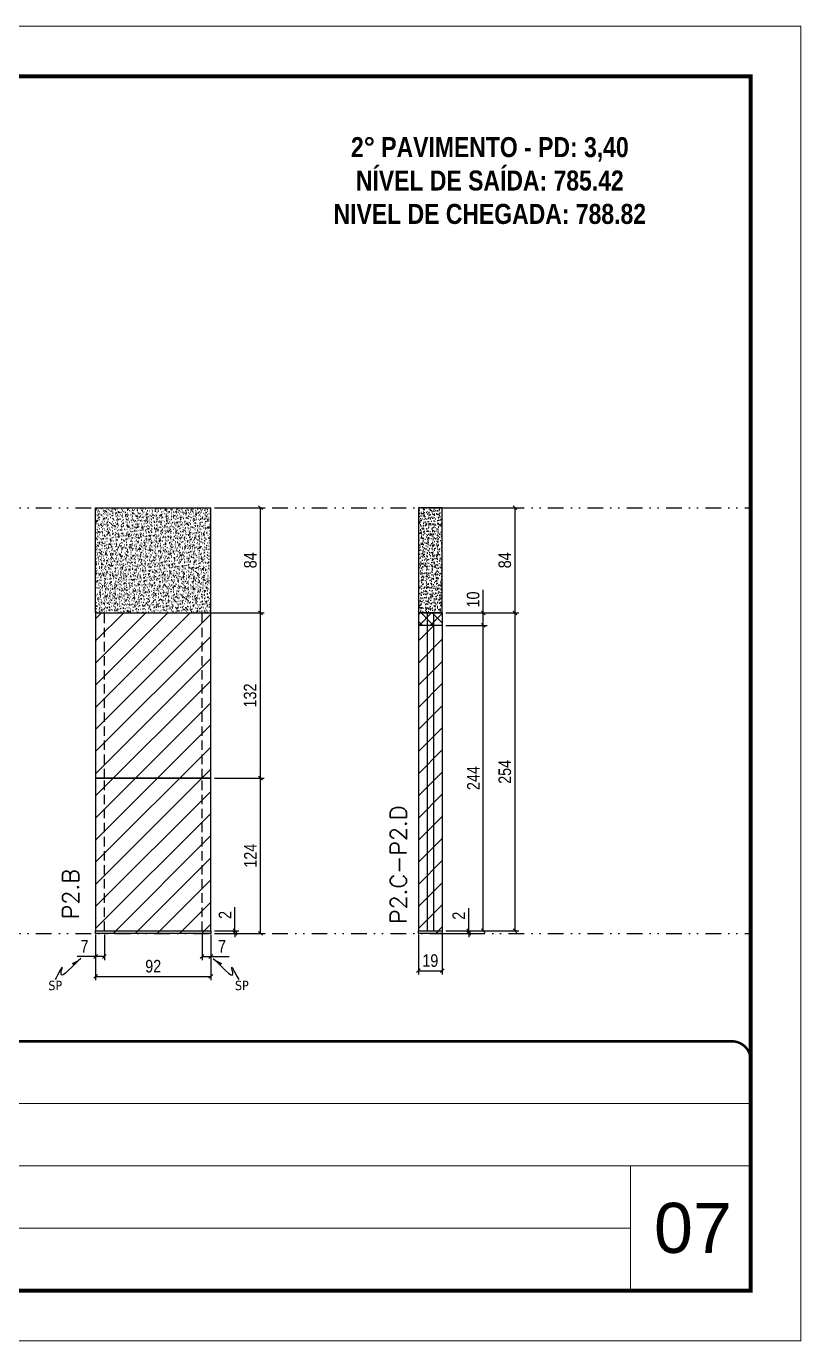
# Model space of a CAD drawing. Extents: x 2201 to 8455, y 252 to 7045.
# Drawn here: x 6251 to 6870, y 4846 to 5896 of the extents above; entities that cross this region are included whole.
import ezdxf

# ---------------------------------------------------------------- set-up
doc = ezdxf.new("R2010")
doc.units = 0
for name, pattern in [('CONTINUO', [0]), ('DASHED', [0.75, 0.5, -0.25]), ('DIVIDE2', [0.625, 0.25, -0.125, 0, -0.125, 0, -0.125]), ('HIDDEN', [0.375, 0.25, -0.125])]:
    doc.linetypes.add(name, pattern=pattern)
for name, color, linetype, lineweight in [('CARIMBO', 255, 'Continuous', 9), ('Folhas', 255, 'Continuous', 9), ('Hachura', 251, 'Continuous', 9), ('SARRAFO DE PRESSAO', 251, 'DASHED', 9), ('Texto Seção', 7, 'Continuous', 15)]:
    doc.layers.add(name, color=color, linetype=linetype, lineweight=lineweight)
for name, color, linetype in [('COTA', 241, 'Continuous'), ('NOMENCLATURA', 7, 'Continuous'), ('Nível', 160, 'Continuous'), ('Painéis', 200, 'Continuous'), ('SARR_2.2x7', 40, 'Continuous'), ('Sarrafo de Pressão', 42, 'HIDDEN'), ('texto', 7, 'Continuous')]:
    doc.layers.add(name, color=color, linetype=linetype)
doc.styles.add('ARIAL', font='arial.ttf')
doc.styles.add('COTA TECNICA', font='techl___.ttf', dxfattribs={"height": 10})
doc.styles.add('COTA TECNICA-50', font='techl___.ttf', dxfattribs={"height": 10})
doc.styles.add('REGUA-120', font='ROMANS.shx', dxfattribs={"height": 15})
doc.styles.add('ROMANC', font='techb___.ttf', dxfattribs={"height": 2.5})
doc.styles.get("Standard").update_dxf_attribs({"font": 'arial.ttf'})
doc.dimstyles.new('COTA PAINEL-50', dxfattribs={"dimtxt": 10, "dimasz": 3, "dimexe": 3, "dimexo": 3, "dimgap": 3, "dimtad": 1, "dimdec": 1, "dimzin": 12, "dimdsep": 46, "dimtxsty": 'COTA TECNICA-50', "dimblk1": 'OBLIQUE', "dimblk2": 'OBLIQUE', "dimsah": 1, "dimcen": 0.9, "dimclrd": 4, "dimclre": 4, "dimclrt": 240, "dimadec": 1, "dimazin": 3, "dimtfac": 1, "dimtdec": 1, "dimtmove": 0, "dimatfit": 3, "dimfxl": 1, "dimtolj": 1, "dimtzin": 12, "dimarcsym": 0})
doc.dimstyles.new('PAINEL', dxfattribs={"dimtxt": 10, "dimasz": 3, "dimexe": 3, "dimexo": 3, "dimgap": 3, "dimtad": 1, "dimdec": 1, "dimzin": 12, "dimdsep": 46, "dimtxsty": 'COTA TECNICA', "dimblk1": 'OBLIQUE', "dimblk2": 'OBLIQUE', "dimsah": 1, "dimcen": 0.9, "dimclrd": 4, "dimclre": 4, "dimclrt": 240, "dimadec": 1, "dimazin": 3, "dimtfac": 1, "dimtdec": 1, "dimtmove": 0, "dimatfit": 3, "dimfxl": 1, "dimtolj": 1, "dimtzin": 12, "dimarcsym": 0})
doc.dimstyles.get("Standard").update_dxf_attribs({"dimtxt": 0.18, "dimasz": 0.18, "dimexe": 0.18, "dimexo": 0.0625, "dimgap": 0.09, "dimtad": 0, "dimtih": 1, "dimtoh": 1, "dimdec": 4, "dimzin": 0, "dimdsep": 46, "dimtxsty": 'Standard', "dimcen": 0.09, "dimadec": 0, "dimazin": 0, "dimtfac": 1, "dimtdec": 4, "dimtofl": 0, "dimtmove": 0, "dimatfit": 3, "dimfxl": 1, "dimtolj": 1, "dimtzin": 0, "dimarcsym": 0})

# ---------------------------------------------------------------- blocks, each defined once
blk = doc.blocks.new('9999999999')
at = {"color": 30, "linetype": 'CONTINUO'}
for p, q in [((98564.6, 34379.6), (99584, 34379.6)), ((98564.6, 34329.8), (99488, 34329.8)), ((99584, 34329.8), (99488, 34329.8)), ((99488, 34329.8), (99488, 34230.2)), ((98564.6, 34280), (99488, 34280))]:
    blk.add_line(p, q, dxfattribs=at)
at = {"color": 30, "linetype": 'CONTINUO', "const_width": 2}
blk.add_lwpolyline([(99584, 34230.2), (99584, 34414.4, 0.414214), (99569, 34429.4), (98229, 34429.4, 0.414214), (98214, 34414.4), (98214, 34245.2, 0.414214), (98229, 34230.2), (99584, 34230.2)], format="xyb", dxfattribs=at)
at = {"layer": 'Folhas'}
blk.add_lwpolyline([(98139, 34190.2), (99624, 34190.2), (99624, 35240.2), (98139, 35240.2)], close=True, dxfattribs=at)
at = {"layer": 'Folhas', "color": 30, "const_width": 3}
blk.add_lwpolyline([(98214, 34230.2), (99584, 34230.2), (99584, 35200.2), (98214, 35200.2)], close=True, dxfattribs=at)
blk = doc.blocks.new('_Oblique')
at = {"color": 0, "linetype": 'ByBlock', "lineweight": -2}
blk.add_line((-0.5, -0.5), (0.5, 0.5), dxfattribs=at)
blk = doc.blocks.new('*D469')
at = {"layer": 'COTA', "color": 4, "lineweight": -2, "transparency": 16777216}
for p, q in [((6306.8, 5170.5), (6306.8, 5134.1)), ((6398.8, 5170.5), (6398.8, 5134.1)), ((6306.8, 5137.1), (6398.8, 5137.1))]:
    blk.add_line(p, q, dxfattribs=at)
at = {"layer": 'Defpoints', "color": 0, "transparency": 16777216}
for p in [(6306.8, 5173.5), (6398.8, 5173.5), (6398.8, 5137.1)]:
    blk.add_point(p, dxfattribs=at)
at = {"layer": 'COTA', "color": 4, "lineweight": -2, "transparency": 16777216, "xscale": 3, "yscale": 3, "zscale": 3, "rotation": 180}
blk.add_blockref('_Oblique', (6306.8, 5137.1), dxfattribs=at)
at = {"layer": 'COTA', "color": 4, "lineweight": -2, "transparency": 16777216, "xscale": 3, "yscale": 3, "zscale": 3}
blk.add_blockref('_Oblique', (6398.8, 5137.1), dxfattribs=at)
at = {"layer": 'COTA', "color": 240, "transparency": 16777216, "insert": (6352.8, 5145.2), "char_height": 10, "attachment_point": 5, "style": 'COTA TECNICA'}
blk.add_mtext('\\A1;92', dxfattribs=at)
blk = doc.blocks.new('*D470')
at = {"layer": 'COTA', "color": 4, "lineweight": -2, "transparency": 16777216}
for p, q in [((6306.8, 5168.5), (6306.8, 5150)), ((6313.8, 5170.5), (6313.8, 5150)), ((6306.8, 5153), (6292.1, 5153)), ((6313.8, 5153), (6306.8, 5153))]:
    blk.add_line(p, q, dxfattribs=at)
at = {"layer": 'Defpoints', "color": 0, "transparency": 16777216}
for p in [(6306.8, 5171.5), (6313.8, 5173.5), (6306.8, 5153)]:
    blk.add_point(p, dxfattribs=at)
at = {"layer": 'COTA', "color": 4, "lineweight": -2, "transparency": 16777216, "xscale": 3, "yscale": 3, "zscale": 3, "rotation": 180}
blk.add_blockref('_Oblique', (6306.8, 5153), dxfattribs=at)
at = {"layer": 'COTA', "color": 4, "lineweight": -2, "transparency": 16777216, "xscale": 3, "yscale": 3, "zscale": 3}
blk.add_blockref('_Oblique', (6313.8, 5153), dxfattribs=at)
at = {"layer": 'COTA', "color": 240, "transparency": 16777216, "insert": (6297.9, 5161.1), "char_height": 10, "attachment_point": 5, "style": 'COTA TECNICA-50'}
blk.add_mtext('\\A1;7', dxfattribs=at)
blk = doc.blocks.new('*D471')
at = {"layer": 'COTA', "color": 4, "lineweight": -2, "transparency": 16777216}
for p, q in [((6391.8, 5170.5), (6391.8, 5150)), ((6398.8, 5168.5), (6398.8, 5150)), ((6391.8, 5153), (6398.8, 5153)), ((6398.8, 5153), (6413.5, 5153))]:
    blk.add_line(p, q, dxfattribs=at)
at = {"layer": 'Defpoints', "color": 0, "transparency": 16777216}
for p in [(6391.8, 5173.5), (6398.8, 5171.5), (6398.8, 5153)]:
    blk.add_point(p, dxfattribs=at)
at = {"layer": 'COTA', "color": 4, "lineweight": -2, "transparency": 16777216, "xscale": 3, "yscale": 3, "zscale": 3, "rotation": 180}
blk.add_blockref('_Oblique', (6391.8, 5153), dxfattribs=at)
at = {"layer": 'COTA', "color": 4, "lineweight": -2, "transparency": 16777216, "xscale": 3, "yscale": 3, "zscale": 3}
blk.add_blockref('_Oblique', (6398.8, 5153), dxfattribs=at)
at = {"layer": 'COTA', "color": 240, "transparency": 16777216, "insert": (6407.7, 5161.1), "char_height": 10, "attachment_point": 5, "style": 'COTA TECNICA-50'}
blk.add_mtext('\\A1;7', dxfattribs=at)
blk = doc.blocks.new('*D472')
at = {"layer": 'COTA', "color": 4, "linetype": 'ByBlock', "lineweight": -2, "transparency": 16777216}
for p, q in [((6401.8, 5295.5), (6441.5, 5295.5)), ((6438.5, 5171.5), (6438.5, 5295.5)), ((6401.8, 5171.5), (6441.5, 5171.5))]:
    blk.add_line(p, q, dxfattribs=at)
at = {"layer": 'Defpoints', "color": 0, "linetype": 'ByBlock', "transparency": 16777216}
for p in [(6398.8, 5295.5), (6438.5, 5295.5), (6398.8, 5171.5)]:
    blk.add_point(p, dxfattribs=at)
at = {"layer": 'COTA', "color": 4, "linetype": 'ByBlock', "lineweight": -2, "transparency": 16777216, "xscale": 3, "yscale": 3, "zscale": 3}
for p, rotation in [((6438.5, 5295.5), 90), ((6438.5, 5171.5), 270)]:
    blk.add_blockref('_Oblique', p, dxfattribs=dict(at, rotation=rotation))
at = {"layer": 'COTA', "color": 240, "linetype": 'ByBlock', "transparency": 16777216, "insert": (6430.4, 5233.5), "char_height": 10, "attachment_point": 5, "rotation": 90, "style": 'COTA TECNICA'}
blk.add_mtext('\\A1;124', dxfattribs=at)
blk = doc.blocks.new('*D473')
at = {"layer": 'COTA', "color": 4, "lineweight": -2, "transparency": 16777216}
for p, q in [((6418.1, 5173.5), (6418.1, 5192.3)), ((6401.8, 5173.5), (6421.1, 5173.5)), ((6401.8, 5171.5), (6421.1, 5171.5)), ((6418.1, 5171.5), (6418.1, 5173.5)), ((6418.1, 5171.5), (6418.1, 5168.5))]:
    blk.add_line(p, q, dxfattribs=at)
at = {"layer": 'Defpoints', "color": 0, "transparency": 16777216}
for p in [(6398.8, 5173.5), (6398.8, 5171.5), (6418.1, 5171.5)]:
    blk.add_point(p, dxfattribs=at)
at = {"layer": 'COTA', "color": 4, "lineweight": -2, "transparency": 16777216, "xscale": 3, "yscale": 3, "zscale": 3}
for p, rotation in [((6418.1, 5173.5), 270), ((6418.1, 5171.5), 90)]:
    blk.add_blockref('_Oblique', p, dxfattribs=dict(at, rotation=rotation))
at = {"layer": 'COTA', "color": 240, "transparency": 16777216, "insert": (6410.1, 5186.2), "char_height": 10, "attachment_point": 5, "rotation": 90, "style": 'COTA TECNICA-50'}
blk.add_mtext('\\A1;2', dxfattribs=at)
blk = doc.blocks.new('*D474')
at = {"layer": 'COTA', "color": 4, "linetype": 'ByBlock', "lineweight": -2, "transparency": 16777216}
for p, q in [((6401.8, 5295.5), (6441.5, 5295.5)), ((6438.5, 5171.5), (6438.5, 5295.5)), ((6401.8, 5171.5), (6441.5, 5171.5))]:
    blk.add_line(p, q, dxfattribs=at)
at = {"layer": 'Defpoints', "color": 0, "linetype": 'ByBlock', "transparency": 16777216}
for p in [(6398.8, 5295.5), (6438.5, 5295.5), (6398.8, 5171.5)]:
    blk.add_point(p, dxfattribs=at)
at = {"layer": 'COTA', "color": 4, "linetype": 'ByBlock', "lineweight": -2, "transparency": 16777216, "xscale": 3, "yscale": 3, "zscale": 3}
for p, rotation in [((6438.5, 5295.5), 90), ((6438.5, 5171.5), 270)]:
    blk.add_blockref('_Oblique', p, dxfattribs=dict(at, rotation=rotation))
at = {"layer": 'COTA', "color": 240, "linetype": 'ByBlock', "transparency": 16777216, "insert": (6430.4, 5233.5), "char_height": 10, "attachment_point": 5, "rotation": 90, "style": 'COTA TECNICA'}
blk.add_mtext('\\A1;124', dxfattribs=at)
blk = doc.blocks.new('*D429')
at = {"layer": 'COTA', "color": 4, "lineweight": -2, "transparency": 16777216}
for p, q in [((6401.8, 5511.5), (6441.5, 5511.5)), ((6438.5, 5427.5), (6438.5, 5511.5)), ((6398.3, 5427.5), (6441.5, 5427.5))]:
    blk.add_line(p, q, dxfattribs=at)
at = {"layer": 'Defpoints', "color": 0, "transparency": 16777216}
for p in [(6398.8, 5511.5), (6438.5, 5511.5), (6395.3, 5427.5)]:
    blk.add_point(p, dxfattribs=at)
at = {"layer": 'COTA', "color": 4, "lineweight": -2, "transparency": 16777216, "xscale": 3, "yscale": 3, "zscale": 3}
for p, rotation in [((6438.5, 5511.5), 90), ((6438.5, 5427.5), 270)]:
    blk.add_blockref('_Oblique', p, dxfattribs=dict(at, rotation=rotation))
at = {"layer": 'COTA', "color": 240, "transparency": 16777216, "insert": (6430.4, 5469.5), "char_height": 10, "attachment_point": 5, "rotation": 90, "style": 'COTA TECNICA-50'}
blk.add_mtext('\\A1;84', dxfattribs=at)
blk = doc.blocks.new('*D430')
at = {"layer": 'COTA', "color": 4, "lineweight": -2, "transparency": 16777216}
for p, q in [((6564.6, 5170.5), (6564.6, 5138.6)), ((6583.6, 5170.5), (6583.6, 5138.6)), ((6564.6, 5141.6), (6583.6, 5141.6))]:
    blk.add_line(p, q, dxfattribs=at)
at = {"layer": 'Defpoints', "color": 0, "transparency": 16777216}
for p in [(6564.6, 5173.5), (6583.6, 5173.5), (6583.6, 5141.6)]:
    blk.add_point(p, dxfattribs=at)
at = {"layer": 'COTA', "color": 4, "lineweight": -2, "transparency": 16777216, "xscale": 3, "yscale": 3, "zscale": 3, "rotation": 180}
blk.add_blockref('_Oblique', (6564.6, 5141.6), dxfattribs=at)
at = {"layer": 'COTA', "color": 4, "lineweight": -2, "transparency": 16777216, "xscale": 3, "yscale": 3, "zscale": 3}
blk.add_blockref('_Oblique', (6583.6, 5141.6), dxfattribs=at)
at = {"layer": 'COTA', "color": 240, "transparency": 16777216, "insert": (6574.1, 5149.7), "char_height": 10, "attachment_point": 5, "style": 'COTA TECNICA'}
blk.add_mtext('\\A1;19', dxfattribs=at)
blk = doc.blocks.new('*D431')
at = {"layer": 'COTA', "color": 4, "lineweight": -2, "transparency": 16777216}
for p, q in [((6604.8, 5173.5), (6604.8, 5191.6)), ((6586.6, 5173.5), (6607.8, 5173.5)), ((6586.6, 5171.5), (6607.8, 5171.5)), ((6604.8, 5171.5), (6604.8, 5173.5)), ((6604.8, 5171.5), (6604.8, 5168.5))]:
    blk.add_line(p, q, dxfattribs=at)
at = {"layer": 'Defpoints', "color": 0, "transparency": 16777216}
for p in [(6583.6, 5173.5), (6583.6, 5171.5), (6604.8, 5173.5)]:
    blk.add_point(p, dxfattribs=at)
at = {"layer": 'COTA', "color": 4, "lineweight": -2, "transparency": 16777216, "xscale": 3, "yscale": 3, "zscale": 3}
for p, rotation in [((6604.8, 5173.5), 270), ((6604.8, 5171.5), 90)]:
    blk.add_blockref('_Oblique', p, dxfattribs=dict(at, rotation=rotation))
at = {"layer": 'COTA', "color": 240, "transparency": 16777216, "insert": (6596.8, 5185.6), "char_height": 10, "attachment_point": 5, "rotation": 90, "style": 'COTA TECNICA-50'}
blk.add_mtext('\\A1;2', dxfattribs=at)
blk = doc.blocks.new('*D758')
at = {"layer": 'COTA', "color": 4, "linetype": 'ByBlock', "lineweight": -2, "transparency": 16777216}
for p, q in [((6586.6, 5511.5), (6644.7, 5511.5)), ((6641.7, 5511.5), (6641.7, 5427.5)), ((6586.6, 5427.5), (6644.7, 5427.5))]:
    blk.add_line(p, q, dxfattribs=at)
at = {"layer": 'Defpoints', "color": 0, "linetype": 'ByBlock', "transparency": 16777216}
for p in [(6583.6, 5511.5), (6583.6, 5427.5), (6641.7, 5427.5)]:
    blk.add_point(p, dxfattribs=at)
at = {"layer": 'COTA', "color": 4, "linetype": 'ByBlock', "lineweight": -2, "transparency": 16777216, "xscale": 3, "yscale": 3, "zscale": 3}
for p, rotation in [((6641.7, 5511.5), 90), ((6641.7, 5427.5), 270)]:
    blk.add_blockref('_Oblique', p, dxfattribs=dict(at, rotation=rotation))
at = {"layer": 'COTA', "color": 240, "linetype": 'ByBlock', "transparency": 16777216, "insert": (6633.6, 5469.5), "char_height": 10, "attachment_point": 5, "rotation": 90, "style": 'COTA TECNICA'}
blk.add_mtext('\\A1;84', dxfattribs=at)
blk = doc.blocks.new('*D759')
at = {"layer": 'COTA', "color": 4, "lineweight": -2, "transparency": 16777216}
for p, q in [((6616.4, 5427.5), (6616.4, 5445.9)), ((6586.6, 5427.5), (6619.4, 5427.5)), ((6616.4, 5417.5), (6616.4, 5427.5)), ((6586.6, 5417.5), (6619.4, 5417.5))]:
    blk.add_line(p, q, dxfattribs=at)
at = {"layer": 'Defpoints', "color": 0, "transparency": 16777216}
for p in [(6583.6, 5427.5), (6616.4, 5427.5), (6583.6, 5417.5)]:
    blk.add_point(p, dxfattribs=at)
at = {"layer": 'COTA', "color": 4, "lineweight": -2, "transparency": 16777216, "xscale": 3, "yscale": 3, "zscale": 3}
for p, rotation in [((6616.4, 5427.5), 90), ((6616.4, 5417.5), 270)]:
    blk.add_blockref('_Oblique', p, dxfattribs=dict(at, rotation=rotation))
at = {"layer": 'COTA', "color": 240, "transparency": 16777216, "insert": (6608.3, 5438.2), "char_height": 10, "attachment_point": 5, "rotation": 90, "style": 'COTA TECNICA-50'}
blk.add_mtext('\\A1;10', dxfattribs=at)
blk = doc.blocks.new('*D432')
at = {"layer": 'COTA', "color": 4, "lineweight": -2, "transparency": 16777216}
for p, q in [((6401.8, 5427.5), (6441.5, 5427.5)), ((6438.5, 5295.5), (6438.5, 5427.5)), ((6401.8, 5295.5), (6441.5, 5295.5))]:
    blk.add_line(p, q, dxfattribs=at)
at = {"layer": 'Defpoints', "color": 0, "transparency": 16777216}
for p in [(6398.8, 5427.5), (6438.5, 5427.5), (6398.8, 5295.5)]:
    blk.add_point(p, dxfattribs=at)
at = {"layer": 'COTA', "color": 4, "lineweight": -2, "transparency": 16777216, "xscale": 3, "yscale": 3, "zscale": 3}
for p, rotation in [((6438.5, 5427.5), 90), ((6438.5, 5295.5), 270)]:
    blk.add_blockref('_Oblique', p, dxfattribs=dict(at, rotation=rotation))
at = {"layer": 'COTA', "color": 240, "transparency": 16777216, "insert": (6430.2, 5361.5), "char_height": 10, "attachment_point": 5, "rotation": 90, "style": 'COTA TECNICA-50'}
blk.add_mtext('\\A1;132', dxfattribs=at)
blk = doc.blocks.new('*D760')
at = {"layer": 'COTA', "color": 4, "lineweight": -2, "transparency": 16777216}
for p, q in [((6586.6, 5417.5), (6619.4, 5417.5)), ((6616.4, 5173.5), (6616.4, 5417.5)), ((6586.6, 5173.5), (6619.4, 5173.5))]:
    blk.add_line(p, q, dxfattribs=at)
at = {"layer": 'Defpoints', "color": 0, "transparency": 16777216}
for p in [(6583.6, 5417.5), (6616.4, 5417.5), (6583.6, 5173.5)]:
    blk.add_point(p, dxfattribs=at)
at = {"layer": 'COTA', "color": 4, "lineweight": -2, "transparency": 16777216, "xscale": 3, "yscale": 3, "zscale": 3}
for p, rotation in [((6616.4, 5417.5), 90), ((6616.4, 5173.5), 270)]:
    blk.add_blockref('_Oblique', p, dxfattribs=dict(at, rotation=rotation))
at = {"layer": 'COTA', "color": 240, "transparency": 16777216, "insert": (6608.4, 5295.5), "char_height": 10, "attachment_point": 5, "rotation": 90, "style": 'COTA TECNICA'}
blk.add_mtext('\\A1;244', dxfattribs=at)
blk = doc.blocks.new('*D449')
at = {"layer": 'COTA', "color": 4, "lineweight": -2, "transparency": 16777216}
for p, q in [((6586.6, 5427.5), (6644.7, 5427.5)), ((6641.7, 5427.5), (6641.7, 5173.5)), ((6586.6, 5173.5), (6644.7, 5173.5))]:
    blk.add_line(p, q, dxfattribs=at)
at = {"layer": 'Defpoints', "color": 0, "transparency": 16777216}
for p in [(6583.6, 5427.5), (6583.6, 5173.5), (6641.7, 5173.5)]:
    blk.add_point(p, dxfattribs=at)
at = {"layer": 'COTA', "color": 4, "lineweight": -2, "transparency": 16777216, "xscale": 3, "yscale": 3, "zscale": 3}
for p, rotation in [((6641.7, 5427.5), 90), ((6641.7, 5173.5), 270)]:
    blk.add_blockref('_Oblique', p, dxfattribs=dict(at, rotation=rotation))
at = {"layer": 'COTA', "color": 240, "transparency": 16777216, "insert": (6633.6, 5300.5), "char_height": 10, "attachment_point": 5, "rotation": 90, "style": 'COTA TECNICA'}
blk.add_mtext('\\A1;254', dxfattribs=at)

msp = doc.modelspace()

# ---------------------------------------------------------------- hatches: boundary and pattern name
at = {"layer": 'COTA', "linetype": 'ByBlock'}
h = msp.add_hatch(dxfattribs=at)
h.set_pattern_fill('AR-CONC', color=256, scale=0.03)
h.set_pattern_definition([(50, (-167614.649, -105473.8634), (5.46554007, -0.47817257), [0.5715, -6.2865]), (355, (-167614.649, -105473.8634), (-1.05730264, 5.73170536), [0.4572, -5.02921753]), (100.4514447, (-167614.1936, -105473.903), (4.40823741, 5.25353256), [0.48570026, -5.34270734]), (46.1842, (-167614.649, -105472.3394), (8.13237123, -1.26126984), [0.85725, -9.42975]), (96.6355576, (-167613.971, -105472.4445), (7.12212402, 7.42278374), [0.7285507, -8.01406824]), (351.184151, (-167614.649, -105472.339), (7.12212402, 7.42278374), [0.685799, -7.54379196]), (21, (-167613.887, -105472.7204), (4.54843174, -3.06795595), [0.5715, -6.2865]), (326, (-167613.887, -105472.7204), (1.85406085, 5.52563898), [0.4572, -5.0292]), (71.451445, (-167613.508, -105472.976), (6.40249258, 2.45768307), [0.48570026, -5.34269813]), (37.5, (-167614.649, -105473.8634), (0.092658098, 2.536651166), [0, -4.96824, 0, -5.1054, 0, -5.04825]), (7.5, (-167614.649, -105473.8634), (2.004589875, 3.005417245), [0, -2.91084, 0, -4.85394, 0, -1.92405]), (327.5, (-167616.3483, -105473.8634), (4.067717855, -0.17186232), [0, -1.905, 0, -5.9436, 0, -7.8867]), (317.5, (-167617.1103, -105473.8634), (4.44387544, 0.76279473), [0, -2.4765, 0, -3.94716, 0, -5.6007])])
h.paths.add_polyline_path([(6398.81, 5427.5), (6398.81, 5511.5), (6306.81, 5511.5), (6306.81, 5427.5)])
h = msp.add_hatch(dxfattribs=at)
h.set_pattern_fill('AR-CONC', color=256, scale=0.03)
h.set_pattern_definition([(50, (-2524.5315, 1399.5084), (5.46554, -0.4781726), [0.5715, -6.2865]), (355, (-2524.5315, 1399.5084), (-1.0573026, 5.7317054), [0.4572, -5.0292175]), (100.451445, (-2524.076, 1399.4685), (4.4082374, 5.2535326), [0.4857003, -5.3427073]), (46.1842, (-2524.5315, 1401.0324), (8.132371, -1.26127), [0.85725, -9.42975]), (96.63556, (-2523.854, 1400.927), (7.122124, 7.422784), [0.728551, -8.014068]), (351.18415, (-2524.5315, 1401.032), (7.122124, 7.422784), [0.685799, -7.543792]), (21, (-2523.7695, 1400.6514), (4.5484317, -3.067956), [0.5715, -6.2865]), (326, (-2523.7695, 1400.6514), (1.854061, 5.525639), [0.4572, -5.0292]), (71.451445, (-2523.3905, 1400.3957), (6.4024926, 2.457683), [0.4857003, -5.342698]), (37.5, (-2524.5315, 1399.5084), (0.0926581, 2.53665117), [0, -4.96824, 0, -5.1054, 0, -5.04825]), (7.5, (-2524.5315, 1399.5084), (2.0045899, 3.00541724), [0, -2.91084, 0, -4.85394, 0, -1.92405]), (327.5, (-2526.2308, 1399.5084), (4.06771786, -0.1718623), [0, -1.905, 0, -5.9436, 0, -7.8867]), (317.5, (-2526.9928, 1399.5084), (4.4438754, 0.7627947), [0, -2.4765, 0, -3.94716, 0, -5.6007])])
h.paths.add_polyline_path([(6583.59, 5511.5), (6564.59, 5511.5), (6564.59, 5427.48), (6583.59, 5427.48)])
at = {"layer": 'Hachura', "linetype": 'ByBlock'}
h = msp.add_hatch(dxfattribs=at)
h.set_pattern_fill('ANSI31', color=256, scale=100)
h.set_pattern_definition([(45, (-110843.315, -29879.775), (-8.8388348, 8.8388348), [])])
h.paths.add_polyline_path([(6398.81, 5427.5), (6306.81, 5427.5), (6306.81, 5171.5), (6398.81, 5171.5)])
h = msp.add_hatch(dxfattribs=at)
h.set_pattern_fill('ANSI37', color=256, scale=2)
h.set_pattern_definition([(45, (-166029.649, -105473.8634), (-4.49012806, 4.49012806), []), (135, (-166029.649, -105473.8634), (-4.49012806, -4.49012806), [])])
h.paths.add_polyline_path([(6583.59, 5417.5), (6583.59, 5427.5), (6564.59, 5427.5), (6564.59, 5417.5)])
h = msp.add_hatch(dxfattribs=at)
h.set_pattern_fill('ANSI31', color=256, scale=100)
h.set_pattern_definition([(45, (-110585.536, -29879.775), (-8.8388348, 8.8388348), [])])
h.paths.add_polyline_path([(6583.59, 5171.5), (6583.59, 5417.5), (6564.59, 5417.5), (6564.59, 5171.5)])

# ---------------------------------------------------------------- linework, layer by layer
at = {"layer": 'COTA', "linetype": 'ByBlock'}
for p, q in [((6306.81, 5427.5), (6306.81, 5511.5)), ((6306.81, 5511.5), (6398.81, 5511.5)), ((6398.81, 5427.5), (6398.81, 5511.5))]:
    msp.add_line(p, q, dxfattribs=at)
msp.add_lwpolyline([(6564.59, 5427.48), (6583.59, 5427.48), (6583.59, 5511.5), (6564.59, 5511.5)], close=True, dxfattribs=at)
at = {"layer": 'Nível', "color": 4, "linetype": 'DIVIDE2', "ltscale": 50}
for p, q in [((5850.34, 5511.5), (6829.87, 5511.5)), ((5850.34, 5171.5), (6829.87, 5171.5))]:
    msp.add_line(p, q, dxfattribs=at)
at = {"layer": 'Painéis'}
for p, q in [((6306.81, 5427.5), (6306.81, 5295.5)), ((6306.81, 5427.5), (6398.81, 5427.5)), ((6398.81, 5295.5), (6398.81, 5427.5)), ((6564.59, 5427.5), (6583.59, 5427.5)), ((6564.59, 5427.48), (6564.59, 5173.5)), ((6564.59, 5427.48), (6583.59, 5427.48)), ((6583.59, 5427.48), (6564.59, 5427.48)), ((6583.59, 5427.48), (6583.59, 5173.5)), ((6583.59, 5417.5), (6564.59, 5417.5)), ((6398.81, 5295.5), (6306.81, 5295.5)), ((6306.81, 5295.5), (6306.81, 5173.5)), ((6306.81, 5295.5), (6398.81, 5295.5)), ((6398.81, 5173.5), (6398.81, 5295.5)), ((6306.81, 5173.5), (6398.81, 5173.5)), ((6564.59, 5173.5), (6583.59, 5173.5)), ((6564.59, 5173.5), (6583.59, 5173.5)), ((6564.59, 5171.5), (6564.59, 5173.5)), ((6583.59, 5171.5), (6564.59, 5171.5)), ((6583.59, 5173.5), (6583.59, 5171.5))]:
    msp.add_line(p, q, dxfattribs=at)
msp.add_lwpolyline([(6398.81, 5171.5), (6306.81, 5171.5), (6306.81, 5173.5), (6398.81, 5173.5)], close=True, dxfattribs=at)
at = {"layer": 'SARR_2.2x7'}
for p, q in [((6571.59, 5427.48), (6571.59, 5173.5)), ((6576.59, 5427.48), (6576.59, 5173.5))]:
    msp.add_line(p, q, dxfattribs=at)
at = {"layer": 'Sarrafo de Pressão', "ltscale": 30}
for p, q in [((6313.81, 5295.5), (6313.81, 5427.5)), ((6391.81, 5295.5), (6391.81, 5427.5)), ((6313.81, 5173.5), (6313.81, 5295.5)), ((6391.81, 5173.5), (6391.81, 5295.5))]:
    msp.add_line(p, q, dxfattribs=at)

# ---------------------------------------------------------------- block references
at = {"layer": 'SARRAFO DE PRESSAO', "color": 6, "linetype": 'ByBlock'}
msp.add_blockref('9999999999', (-92754.11, -29344.12), dxfattribs=at)

# ---------------------------------------------------------------- texts
at = {"layer": 'CARIMBO', "style": 'ARIAL'}
msp.add_text('07', height=40, dxfattribs=at).set_placement((6752.73, 4916.23))
at = {"layer": 'NOMENCLATURA', "color": 2, "insert": (6621.61, 5834.23), "char_height": 16, "attachment_point": 2, "style": 'ROMANC'}
msp.add_mtext_dynamic_manual_height_columns('\\P2° PAVIMENTO - PD: 3,40\\PNÍVEL DE SAÍDA: 785.42\\PNIVEL DE CHEGADA: 788.82', width=328.3607, gutter_width=1, heights=[0], dxfattribs=at)
at = {"layer": 'texto', "color": 0, "char_height": 7.5, "attachment_point": 5}
for insert in [(6274.56, 5129.82), (6423.59, 5129.82)]:
    msp.add_mtext('{\\fTahoma|b0|i0|c0|p34;\\C4;SP}', dxfattribs=dict(at, insert=insert))
at = {"layer": 'Texto Seção', "char_height": 13, "width": 285.3299, "attachment_point": 7, "rotation": 90, "style": 'REGUA-120'}
for s, insert in [('\\pxt4;P2.C-P2.D', (6555.14, 5178.91)), ('P2.B', (6293.34, 5182.75))]:
    msp.add_mtext(s, dxfattribs=dict(at, insert=insert))

# ---------------------------------------------------------------- dimensions: what is measured, and where the dimension line sits
at = {"layer": 'COTA'}
for base, p1, p2, angle, dimstyle, picture, middle in [((6438.45, 5511.5), (6395.31, 5427.5), (6398.81, 5511.5), 90, 'COTA PAINEL-50', '*D429', (6430.36, 5469.5)), ((6616.45, 5427.5), (6583.59, 5417.5), (6583.59, 5427.5), 90, 'COTA PAINEL-50', '*D759', (6608.34, 5438.22)), ((6438.45, 5427.5), (6398.81, 5295.5), (6398.81, 5427.5), 90, 'COTA PAINEL-50', '*D432', (6430.23, 5361.5)), ((6641.7, 5173.5), (6583.59, 5427.5), (6583.59, 5173.5), 90, 'PAINEL', '*D449', (6633.59, 5300.5)), ((6616.45, 5417.5), (6583.59, 5173.5), (6583.59, 5417.5), 90, 'PAINEL', '*D760', (6608.37, 5295.5)), ((6306.81, 5152.99), (6313.81, 5173.5), (6306.81, 5171.5), 180, 'COTA PAINEL-50', '*D470', (6297.95, 5161.06))]:
    dim = msp.add_linear_dim(base=base, p1=p1, p2=p2, angle=angle, dimstyle=dimstyle, dxfattribs=at)
    dim.commit()
    dim.dimension.update_dxf_attribs({"geometry": picture, "text_midpoint": middle})
at = {"layer": 'COTA', "linetype": 'ByBlock'}
dim = msp.add_linear_dim(base=(6641.7, 5427.48), p1=(6583.59, 5511.5), p2=(6583.59, 5427.48), angle=90, dimstyle='PAINEL', dxfattribs=at)
dim.commit()
dim.dimension.update_dxf_attribs({"geometry": '*D758', "text_midpoint": (6633.6, 5469.49)})
for picture in ['*D472', '*D474']:
    dim = msp.add_aligned_dim(p1=(6398.81, 5171.5), p2=(6398.81, 5295.5), distance=-39.64, dimstyle='PAINEL', dxfattribs=at)
    dim.commit()
    dim.dimension.update_dxf_attribs({"geometry": picture, "text_midpoint": (6430.38, 5233.5)})
at = {"layer": 'COTA'}
for base, p1, p2, picture, middle in [((6418.07, 5171.5), (6398.81, 5173.5), (6398.81, 5171.5), '*D473', (6418.07, 5186.25)), ((6604.78, 5173.5), (6583.59, 5171.5), (6583.59, 5173.5), '*D431', (6604.78, 5185.56))]:
    dim = msp.add_linear_dim(base=base, p1=p1, p2=p2, angle=90, dimstyle='COTA PAINEL-50', dxfattribs=at)
    dim.commit()
    dim.dimension.update_dxf_attribs({"geometry": picture, "text_midpoint": middle, "dimtype": 160})
for base, p1, p2, picture, middle in [((6398.81, 5137.14), (6306.81, 5173.5), (6398.81, 5173.5), '*D469', (6352.81, 5145.23)), ((6583.59, 5141.61), (6564.59, 5173.5), (6583.59, 5173.5), '*D430', (6574.09, 5149.69))]:
    dim = msp.add_linear_dim(base=base, p1=p1, p2=p2, dimstyle='PAINEL', override={"dimarcsym": 2}, dxfattribs=at)
    dim.commit()
    dim.dimension.update_dxf_attribs({"geometry": picture, "text_midpoint": middle})
dim = msp.add_linear_dim(base=(6398.81, 5152.99), p1=(6391.81, 5173.5), p2=(6398.81, 5171.5), dimstyle='COTA PAINEL-50', dxfattribs=at)
dim.commit()
dim.dimension.update_dxf_attribs({"geometry": '*D471', "text_midpoint": (6407.68, 5161.06)})

# ---------------------------------------------------------------- leaders
at = {"layer": 'COTA', "path_type": 1}
for points in [[(6294.98, 5151.32), (6279.2, 5139.48), (6280.12, 5144.29), (6274.57, 5134.51)], [(6400.64, 5151.32), (6416.43, 5139.48), (6415.5, 5144.29), (6421.05, 5134.51)]]:
    msp.add_leader(points, dimstyle='Standard', override={"dimasz": 8}, dxfattribs=at)

doc.saveas('drawing.dxf')
